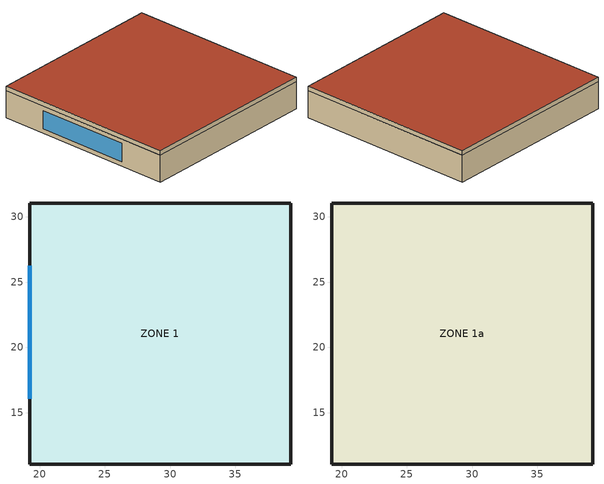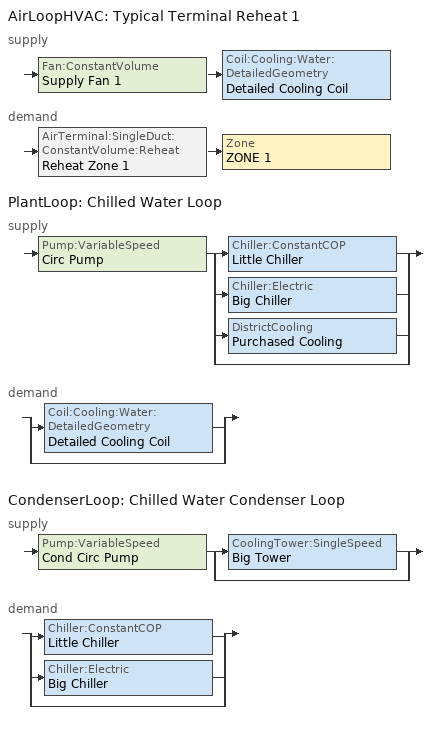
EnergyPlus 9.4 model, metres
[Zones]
ZONE 1
 floor ground (SLAB FLOOR): 39.23,11.06 19.23,11.06 19.23,31.06 39.23,31.06 z0
 wall outside (EXTERIOR): 19.23,11.06 39.23,11.06 39.23,31.06 19.23,31.06 19.23,11.06 z0:3
 window (DOUBLE PANE TINTED WINDOW): 19.23,26.26 19.23,16.06 z0.5:2.5
ZONE 1a
 floor to ZONE 1 (PLENUM FLOOR): 39.23,11.06 19.23,11.06 19.23,31.06 39.23,31.06 z3
 wall outside (EXTERIOR): 19.23,11.06 39.23,11.06 39.23,31.06 19.23,31.06 19.23,11.06 z3:3.5
 roof outside (ROOF31): 19.23,31.06 19.23,11.06 39.23,11.06 39.23,31.06 z3.5
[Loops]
AirLoopHVAC 'Typical Terminal Reheat 1'
 supply: Fan:ConstantVolume 'Supply Fan 1' > Coil:Cooling:Water:DetailedGeometry 'Detailed Cooling Coil'
 demand: AirTerminal:SingleDuct:ConstantVolume:Reheat 'Reheat Zone 1' > Zone 'ZONE 1'
PlantLoop 'Chilled Water Loop'
 supply: Pump:VariableSpeed 'Circ Pump' > split
  | Chiller:ConstantCOP 'Little Chiller'
  | Chiller:Electric 'Big Chiller'
  | DistrictCooling 'Purchased Cooling'
  | bypass
 demand: split
  | Coil:Cooling:Water:DetailedGeometry 'Detailed Cooling Coil'
  | bypass
CondenserLoop 'Chilled Water Condenser Loop'
 supply: Pump:VariableSpeed 'Cond Circ Pump' > split
  | CoolingTower:SingleSpeed 'Big Tower'
  | bypass
 demand: split
  | Chiller:ConstantCOP 'Little Chiller'
  | Chiller:Electric 'Big Chiller'
  | bypass
[Building]
BUILDING #1: Loads convergence tolerance value=0.04; Maximum number of warmup days=25; Minimum number of warmup days=6; North axis=0; Solar distribution=MinimalShadowing; Temperature convergence tolerance value=0.4; Terrain=Suburbs
[Site:GroundTemperature:BuildingSurface]
20.03, 20.03, 20.13, 20.3, 20.43, 20.52, 20.62, 20.77, 20.78, 20.55, 20.44, 20.2
[Site:Location]
CHICAGO_IL_USA_WMO_725300: Elevation=190; Latitude=42; Longitude=-87.88; Time zone=-6
[SizingPeriod:DesignDay] Barometric pressure=99063; Day of month=21; Daylight saving time indicator=No; Humidity condition type=WetBulb; Rain indicator=No; Snow indicator=No; Solar model indicator=ASHRAEClearSky
Name | Daily dry bulb temperature range | Day type | Maximum dry bulb temperature | Month | Sky clearness | Wetbulb or dewpoint at maximum dry bulb | Wind direction | Wind speed
CHICAGO Ann Clg 1% Condns DB=>MWB | 10.7 | SummerDesignDay | 31.5 | 7 | 1 | 23 | 230 | 5.3
CHICAGO Ann Htg 99% Condns DB | 0 | WinterDesignDay | -17.3 | 1 | 0 | -17.3 | 270 | 4.9
[Construction]
DOUBLE PANE TINTED WINDOW: GLASS - GREY PLATE 3 / 8 IN, WinAirB1 - AIRSPACE RESISTANCE, GLASS - CLEAR PLATE 3 / 8 IN
EXTERIOR: A2 - 4 IN DENSE FACE BRICK, B3 - 2 IN INSULATION, C2 - 4 IN LW CONCRETE BLOCK, E1 - 3 / 4 IN PLASTER OR GYP BOARD
PLENUM FLOOR: E5 - ACOUSTIC TILE
ROOF31: E2 - 1 / 2 IN SLAG OR STONE, E3 - 3 / 8 IN FELT AND MEMBRANE, B6 - 2 IN DENSE INSULATION, C12 - 2 IN HW CONCRETE
SLAB FLOOR: CONCRETE - SAND AND GRAVEL 4 IN
[Material] Thermal absorptance=0.9
Name | Conductivity | Density | Roughness | Solar absorptance | Specific heat | Thickness | Visible absorptance
A2 - 4 IN DENSE FACE BRICK | 1.245296 | 2082.4 | Rough | 0.93 | 920.48 | 0.101498 | 0.93
B3 - 2 IN INSULATION | 0.0432394 | 32.03693 | VeryRough | 0.5 | 836.8 | 0.0509016 | 0.5
B6 - 2 IN DENSE INSULATION | 0.0432394 | 91.30524 | VeryRough | 0.5 | 836.8 | 0.0509016 | 0.5
C2 - 4 IN LW CONCRETE BLOCK | 0.380507 | 608.7016 | MediumRough | 0.65 | 836.8 | 0.101498 | 0.65
C12 - 2 IN HW CONCRETE | 1.729577 | 2242.585 | MediumRough | 0.65 | 836.8 | 0.0509016 | 0.65
CONCRETE - SAND AND GRAVEL 4 IN | 1.729577 | 2242.585 | MediumRough | 0.6 | 836.8 | 0.101498 | 0.6
E1 - 3 / 4 IN PLASTER OR GYP BOARD | 0.726422 | 1601.846 | Smooth | 0.92 | 836.8 | 0.01905 | 0.92
E2 - 1 / 2 IN SLAG OR STONE | 1.435549 | 881.0155 | Rough | 0.55 | 1673.6 | 0.0127102 | 0.55
E3 - 3 / 8 IN FELT AND MEMBRANE | 0.190253 | 1121.292 | Rough | 0.75 | 1673.6 | 0.00954024 | 0.75
E5 - ACOUSTIC TILE | 0.0605352 | 480.5539 | MediumSmooth | 0.32 | 836.8 | 0.01905 | 0.32
[WindowMaterial:Gas]
WinAirB1 - AIRSPACE RESISTANCE: Gas type=Air; Thickness=0.013
[WindowMaterial:Glazing] Back side infrared hemispherical emissivity=0.84; Conductivity=0.9; Front side infrared hemispherical emissivity=0.84; Infrared transmittance at normal incidence=0; Optical data type=SpectralAverage; Thickness=0.009
Name | Back side solar reflectance at normal incidence | Back side visible reflectance at normal incidence | Front side solar reflectance at normal incidence | Front side visible reflectance at normal incidence | Solar transmittance at normal incidence | Visible transmittance at normal incidence
GLASS - CLEAR PLATE 3 / 8 IN | 0.065 | 0.074 | 0.065 | 0.074 | 0.724 | 0.858
GLASS - GREY PLATE 3 / 8 IN | 0.051 | 0.055 | 0.047 | 0.05 | 0.258 | 0.276
[AirLoopHVAC]
Typical Terminal Reheat 1: Design supply air flow rate=1.5
[AirLoopHVAC:ReturnPlenum]
Zone 1a Plenum: Zone=ZONE 1a
[AirTerminal:SingleDuct:ConstantVolume:Reheat]
Reheat Zone 1: Availability schedule=FanAndCoilAvailSched; Convergence tolerance=0.001; Maximum air flow rate=1.5; Maximum hot water or steam flow rate=0; Minimum hot water or steam flow rate=0; Reheat coil=Reheat Coil Zone 1
[AvailabilityManager:Scheduled]
Reheat System 1 Avail: Schedule=FanAndCoilAvailSched
[Chiller:ConstantCOP]
Little Chiller: Chiller flow mode=LeavingSetpointModulated; Condenser type=WaterCooled; Design chilled water flow rate=0.0011; Design condenser water flow rate=0.0011; Nominal capacity=25000; Nominal cop=2.5
[Chiller:Electric]
Big Chiller: Chilled water outlet temperature lower limit=5; Chiller flow mode=LeavingSetpointModulated; Condenser type=WaterCooled; Design chilled water flow rate=0.0011; Design chilled water outlet temperature=6.667; Design condenser fluid flow rate=0.0005; Design condenser inlet temperature=29.44; Maximum part load ratio=1; Minimum part load ratio=0.15; Nominal capacity=45000; Nominal cop=2.75; Optimum part load ratio=0.65; Temperature rise coefficient=2.682759; Coefficient 1 of capacity ratio curve=0.944836; Coefficient 1 of full load ratio curve=0.03303; Coefficient 1 of power ratio curve=1.907846; Coefficient 2 of capacity ratio curve=-0.0570088; Coefficient 2 of full load ratio curve=0.6852; Coefficient 2 of power ratio curve=-1.20499; Coefficient 3 of capacity ratio curve=-0.00185486; Coefficient 3 of full load ratio curve=0.2818; Coefficient 3 of power ratio curve=0.263462
[Coil:Cooling:Water:DetailedGeometry]
Detailed Cooling Coil: Availability schedule=CoolingCoilAvailSched; Coil depth=0.165098; Fin diameter=0.435072; Fin spacing=0.00181429; Fin surface area=101.716; Fin thermal conductivity=203.883; Fin thickness=0.00149998; Maximum water flow rate=0.0011; Minimum airflow area=0.810606; Number of tube rows=6; Number of tubes per row=16; Total tube inside area=6.20007; Tube depth spacing=0.0258998; Tube inside diameter=0.01445; Tube outside diameter=0.0158798; Tube outside surface area=6.23816; Tube thermal conductivity=385.765
[Coil:Heating:Fuel]
Reheat Coil Zone 1: Availability schedule=FanAndCoilAvailSched; Burner efficiency=0.8; Fuel type=NaturalGas; Nominal capacity=15000
[CondenserEquipmentList]
All Towers: Big Tower, CoolingTower:SingleSpeed
[CondenserEquipmentOperationSchemes]
Tower Loop Operation: Control scheme 1=Year Round Tower Operation; Control scheme 1 schedule=ON
[CondenserLoop]
Chilled Water Condenser Loop: Condenser equipment operation scheme=Tower Loop Operation; Condenser loop volume=Autocalculate; Fluid type=Water; Load distribution scheme=SequentialLoad; Maximum loop flow rate=0.0011; Maximum loop temperature=80; Minimum loop flow rate=0; Minimum loop temperature=10
[Controller:WaterCoil]
Main Cooling Coil Controller: Action=Reverse; Actuator variable=Flow; Control variable=Temperature; Controller convergence tolerance=0.1; Maximum actuated flow=0.0011; Minimum actuated flow=0
[CoolingTower:SingleSpeed]
Big Tower: Design air flow rate=16; Design fan power=1000; Design u factor times area value=1750; Design water flow rate=0.0011; Free convection regime air flow rate=0; Free convection regime u factor times area value=0; Performance input method=UFactorTimesAreaAndDesignWaterFlowRate
[DistrictCooling]
Purchased Cooling: Nominal capacity=680000
[ElectricEquipment]
ZONE 1 ElecEq 1: Zone or zonelist=ZONE 1; Design level=4310; Design level calculation method=EquipmentLevel; Fraction latent=0; Fraction lost=0; Fraction radiant=0.3; Schedule=BLDG Sch   2
[Fan:ConstantVolume]
Supply Fan 1: Availability schedule=FanAndCoilAvailSched; Fan total efficiency=0.7; Maximum flow rate=1.5; Motor efficiency=0.9; Motor in airstream fraction=1; Pressure rise=600
[Lights]
ZONE 1 Lights 1: Zone or zonelist=ZONE 1; Design level calculation method=LightingLevel; End use subcategory=GeneralLights; Fraction radiant=0.4; Fraction replaceable=0; Fraction visible=0.2; Lighting level=4310; Return air fraction=0.3; Schedule=BLDG Sch   2
[People]
ZONE 1 People 1: Zone or zonelist=ZONE 1; Activity level schedule=Activity Lvl   1; Fraction radiant=0.6; Number of people=144; Number of people calculation method=People; Number of people schedule=BLDG Sch   1
[PlantEquipmentList]
All Chillers: Big Chiller, Chiller:Electric, Little Chiller, Chiller:ConstantCOP
Chiller Plant: Little Chiller, Chiller:ConstantCOP
Chiller Plant and Purchased: Big Chiller, Chiller:Electric, Purchased Cooling, DistrictCooling
Purchased Only: Purchased Cooling, DistrictCooling
[PlantEquipmentOperation:CoolingLoad] Load range 1 lower limit=0
Name | Load range 1 upper limit | Range 1 equipment list | Load range 2 lower limit | Load range 2 upper limit | Load range 3 lower limit | Load range 3 upper limit | Range 2 equipment list | Range 3 equipment list
Off Peak Operation | 500000 | Chiller Plant and Purchased
Peak Operation | 70000 | Chiller Plant | 70000 | 245000 | 245000 | 500000 | Chiller Plant and Purchased | Purchased Only
Year Round Tower Operation | 90000000 | All Towers
[PlantEquipmentOperationSchemes]
CW Loop Operation: Control scheme 1=Peak Operation; Control scheme 1 schedule=On Peak; Control scheme 2=Off Peak Operation; Control scheme 2 schedule=Off Peak
[PlantLoop]
Chilled Water Loop: Fluid type=Water; Load distribution scheme=Optimal; Maximum loop flow rate=0.0011; Maximum loop temperature=98; Minimum loop flow rate=0; Minimum loop temperature=1; Plant equipment operation scheme=CW Loop Operation; Plant loop volume=Autocalculate
[Pump:VariableSpeed] Design maximum flow rate=0.0011; Design minimum flow rate=0; Design power consumption=500; Design pump head=300000; Fraction of motor inefficiencies to fluid stream=0; Motor efficiency=0.87; Pump control type=Intermittent; Coefficient 1 of the part load performance curve=0; Coefficient 2 of the part load performance curve=1; Coefficient 3 of the part load performance curve=0; Coefficient 4 of the part load performance curve=0
Circ Pump; Cond Circ Pump
[SetpointManager:FollowOutdoorAirTemperature]
MyCondenserControl: Control variable=Temperature; Maximum setpoint temperature=80; Minimum setpoint temperature=10; Offset temperature difference=0; Reference temperature type=OutdoorAirWetBulb; Setpoint node or nodelist=Condenser Supply Outlet Node
[SetpointManager:Scheduled] Control variable=Temperature
Name | Schedule | Setpoint node or nodelist
Big Chiller Setpoint Manager | CW Loop Temp Schedule | Big Chiller Outlet Node
Chilled Water Loop Setpoint Manager | CW Loop Temp Schedule | Chilled Water Loop Setpoint Node List
Little Chiller Setpoint Manager | CW Loop Temp Schedule | Little Chiller Outlet Node
Supply Air Temp Manager | Seasonal Reset Supply Air Temp Sch | Supply Air Temp Nodes
[ThermostatSetpoint:SingleCooling]
Cooling Setpoint with SB: Setpoint temperature schedule=Cooling Setpoints
[ThermostatSetpoint:SingleHeating]
Heating Setpoint with SB: Setpoint temperature schedule=Heating Setpoints
[Zone] Ceiling height=Autocalculate; Multiplier=1; Type=1; Volume=Autocalculate
ZONE 1; ZONE 1a
[ZoneControl:Thermostat]
Zone 1 Thermostat: Zone or zonelist=ZONE 1; Control 1=Heating Setpoint with SB; Control 2=Cooling Setpoint with SB; Control type schedule=Zone Control Type Sched
[Zone equipment]
ZONE 1: Reheat Zone 1
[Schedule:Compact]
Activity Lvl   1: Through: 12/31, For: AllDays, Until: 24:00, 140
BLDG Sch   1: Through: 12/31, For: Monday Tuesday Wednesday Thursday Friday, Until: 7:00, 0, Until: 8:00, 0.1, Until: 9:00, 0.5, Until: 13:00, 1, Until: 14:00, 0.5, Until: 17:00, 1, Until: 18:00, 0.5, Until: 19:00, 0.1, Until: 24:00, 0, For: AllOtherDays, Until: 24:00, 0
BLDG Sch   2: Through: 12/31, For: Monday Tuesday Wednesday Thursday Friday, Until: 7:00, 0.05, Until: 8:00, 0.2, Until: 18:00, 1, Until: 19:00, 0.5, Until: 24:00, 0.05, For: AllOtherDays, Until: 24:00, 0.05
CW Loop Temp Schedule: Through: 12/31, For: AllDays, Until: 24:00, 6.67
Cooling Setpoints: THROUGH: 12/31, For: AllDays, Until: 7:00, 30, Until: 17:00, 24, Until: 24:00, 30
CoolingCoilAvailSched: THROUGH: 3/31, For: AllDays, Until: 24:00, 0, THROUGH: 9/30, For: Monday Tuesday Wednesday Thursday Friday, Until: 7:00, 0, Until: 17:00, 1, Until: 24:00, 0, For: AllOtherDays, Until: 24:00, 0, THROUGH: 12/31, For: AllDays, Until: 24:00, 0
FanAndCoilAvailSched: THROUGH: 3/31, For: AllDays, Until: 24:00, 1, THROUGH: 9/30, For: Monday Tuesday Wednesday Thursday Friday, Until: 7:00, 0, Until: 17:00, 1, Until: 24:00, 0, For: AllOtherDays, Until: 24:00, 0, THROUGH: 12/31, For: AllDays, Until: 24:00, 1
Heating Setpoints: THROUGH: 12/31, For: AllDays, Until: 7:00, 15, Until: 17:00, 20, Until: 24:00, 15
ON: Through: 12/31, For: AllDays, Until: 24:00, 1
Off Peak: Through: 12/31, For: AllDays, Until: 9:00, 1, Until: 18:00, 0, Until: 24:00, 1
On Peak: Through: 12/31, For: AllDays, Until: 9:00, 0, Until: 18:00, 1, Until: 24:00, 0
Seasonal Reset Supply Air Temp Sch: Through: 3/31, For: AllDays, Until: 24:00, 16, Through: 9/30, For: AllDays, Until: 24:00, 13, Through: 12/31, For: AllDays, Until: 24:00, 16
Zone Control Type Sched: THROUGH: 3/31, For: AllDays, Until: 24:00, 1, THROUGH: 9/30, For: AllDays, Until: 24:00, 2, THROUGH: 12/31, For: AllDays, Until: 24:00, 1
